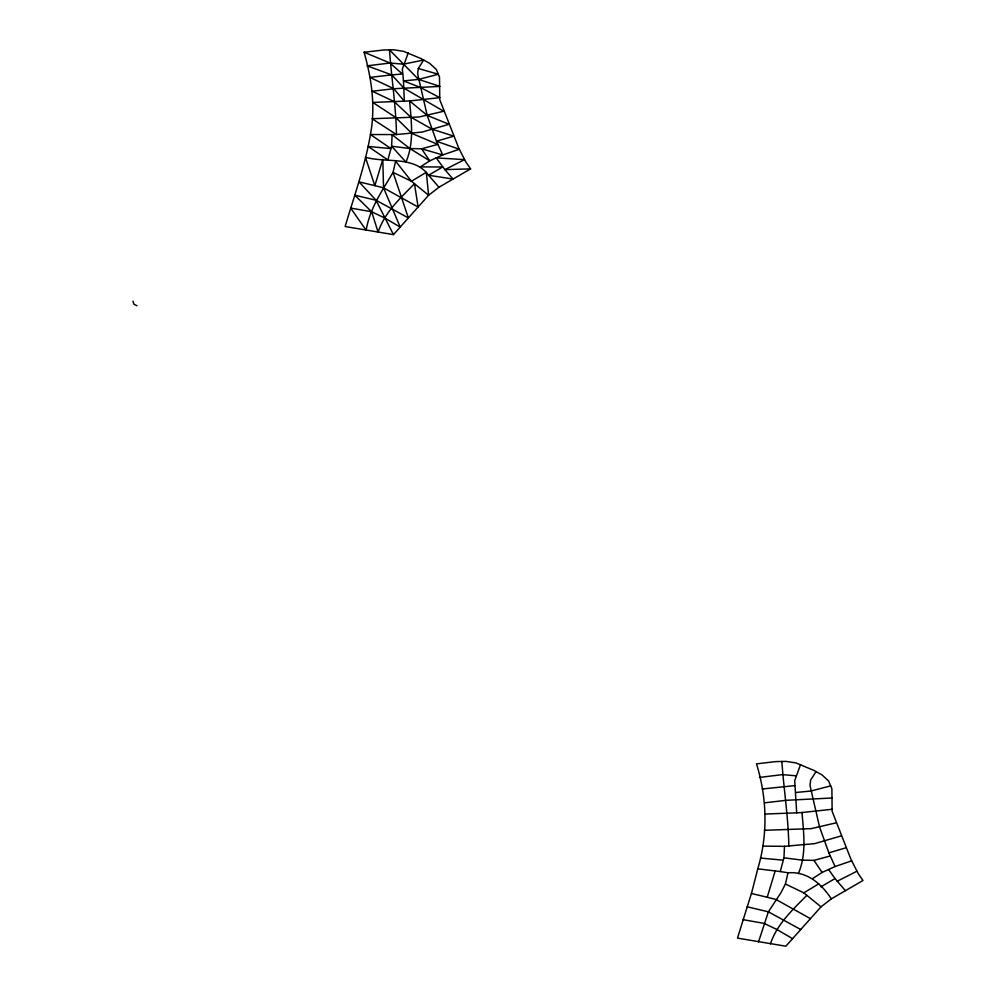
<?xml version="1.0" encoding="UTF-8"?>
<svg xmlns="http://www.w3.org/2000/svg" width="996" height="996" viewBox="0 0 996 996"><rect width="100%" height="100%" fill="white"/><g stroke="black" fill="none" stroke-linecap="round" stroke-linejoin="round"><path stroke-width="1.49" d="M757.769 868.836C768.053 834.536 767.057 797.933 756.499 763.845L775.971 761.591L786.093 761.392L795.978 762.936L813.782 770.356L822.049 774.938L828.635 781.013L831.884 788.72L832.133 811.317L851.032 859.523L858.315 873.778L862.997 880.476L831.336 898.853L821.003 906.846L785.844 946.2L737.488 938.12L751.644 892.74L757.769 868.836L780.229 871.55L783.964 857.817L784.475 846.339L814.591 843.637L841.408 835.868M364.125 52.24L383.609 49.999L393.719 49.8L403.604 51.344L421.408 58.764L429.674 63.346L436.273 69.421L439.51 77.128L439.759 99.725L458.67 147.931L465.941 162.174L470.622 168.872L438.962 187.248L428.629 195.253L393.47 234.608L345.126 226.528C354.265 195.702 365.295 165.299 370.624 133.489C375.592 106.149 371.558 78.709 364.125 52.24L390.034 63.034L402.396 74.028L391.739 74.899L367.088 65.836L390.034 63.034L403.492 64.18L423.674 60.009L418.283 68.487L417.648 73.878L427.184 115.387L436.485 141.22L442.71 154.94L459.281 149.251L436.485 141.22L453.815 136.153L432.189 129.243L410.775 117.13L394.192 101.592L372.243 91.234L393.818 88.719L439.921 86.391L418.557 79.419L403.492 80.913L402.334 69.048L408.198 52.962M758.529 941.867L768.389 911.813L780.777 893.001L785.433 884L787.973 872.782C807.109 871.176 821.526 883.888 831.336 898.853M800.572 764.555L794.696 780.652L796.688 812.836L765.177 814.031M798.319 873.666C806.723 854.132 803.66 833.005 801.992 812.537L796.688 812.836M751.407 893.474L767.219 897.259L775.187 870.94M770.468 943.835C776.905 924.126 792.716 909.709 806.847 895.317M816.048 771.614L810.644 780.08L810.022 785.471L819.546 826.979L828.859 852.825L835.084 866.532L851.655 860.855M812.736 878.484L822.111 872.446L835.084 866.532M785.433 884L803.822 892.852L818.675 883.9M820.903 886.826L835.034 878.584L845.392 890.648M837.238 881.248L856.884 871.226M830.676 785.869L810.931 791.011L795.854 792.505M828.859 852.825L846.177 847.745M783.964 857.817L802.216 860.133L813.956 860.382L830.166 855.987M836.13 822.845L811.304 828.622L764.442 830.315M832.158 809.275L801.992 812.537M759.462 777.44L782.395 774.627L795.866 775.784M764.617 802.826L786.193 800.311L832.295 797.995M762.289 788.981L794.771 785.62M470.622 168.872L444.863 169.644L436.236 157.891L464.522 159.634L444.863 169.644L453.018 179.056L428.541 175.234C414.448 155.525 385.713 163.157 365.408 157.244L374.845 185.654L383.535 187.846L418.096 207.044L414.473 183.712C400.342 198.117 384.531 212.534 378.107 232.23L371.682 211.787L354.763 195.204L376.015 200.221L408.372 217.937L393.059 172.395L395.599 161.19L411.448 181.247L428.629 195.253L426.313 172.308L411.448 181.247L393.059 172.395C382.165 190.784 369.715 208.488 366.167 230.263L350.642 208.052L371.682 211.787L384.319 217.788L400.205 227.076L383.535 187.846L382.813 159.335L374.845 185.654L359.033 181.882L376.015 200.221L393.47 234.608M762.799 846.127L784.475 846.339M760.546 858.066L783.317 860.195M780.229 871.55L787.973 872.782M743.004 919.644L764.057 923.379L776.693 929.393L792.567 938.668M747.125 906.796L768.389 911.813L800.734 929.529M767.219 897.259L775.909 899.45L810.458 918.648M418.283 68.487L438.315 74.264L418.557 79.419L389.486 49.887C391.453 78.136 396.01 106.136 396.47 134.56L370.437 134.535L390.955 148.603L368.171 146.462L387.867 159.945L391.602 146.213L392.113 134.746L409.854 148.541L429.749 160.842L442.71 154.94L421.582 148.79L409.854 148.541L391.602 146.213L405.945 162.074C414.361 142.528 411.286 121.4 409.63 100.945L372.803 102.439L395.649 117.441L411.883 133.452L437.792 144.395L421.582 148.79L429.749 160.842L420.362 166.892L442.672 166.992L428.541 175.234L438.962 187.248M137 305.76L133.838 304.129L133.003 301.178M803.822 892.852L821.003 906.846M822.111 872.446L813.956 860.382M828.597 869.483L835.034 878.584M788.832 846.152C788.384 817.728 783.815 789.741 781.86 761.479M449.034 124.276L422.217 132.045L396.47 134.56L372.068 118.723L418.93 117.018L443.755 111.253L404.003 88.221L391.739 74.899L369.927 77.389L393.818 88.719L404.326 101.231L403.492 80.913L420.324 87.387L439.784 97.67L409.63 100.945L427.184 115.387L449.034 124.276"/></g></svg>
